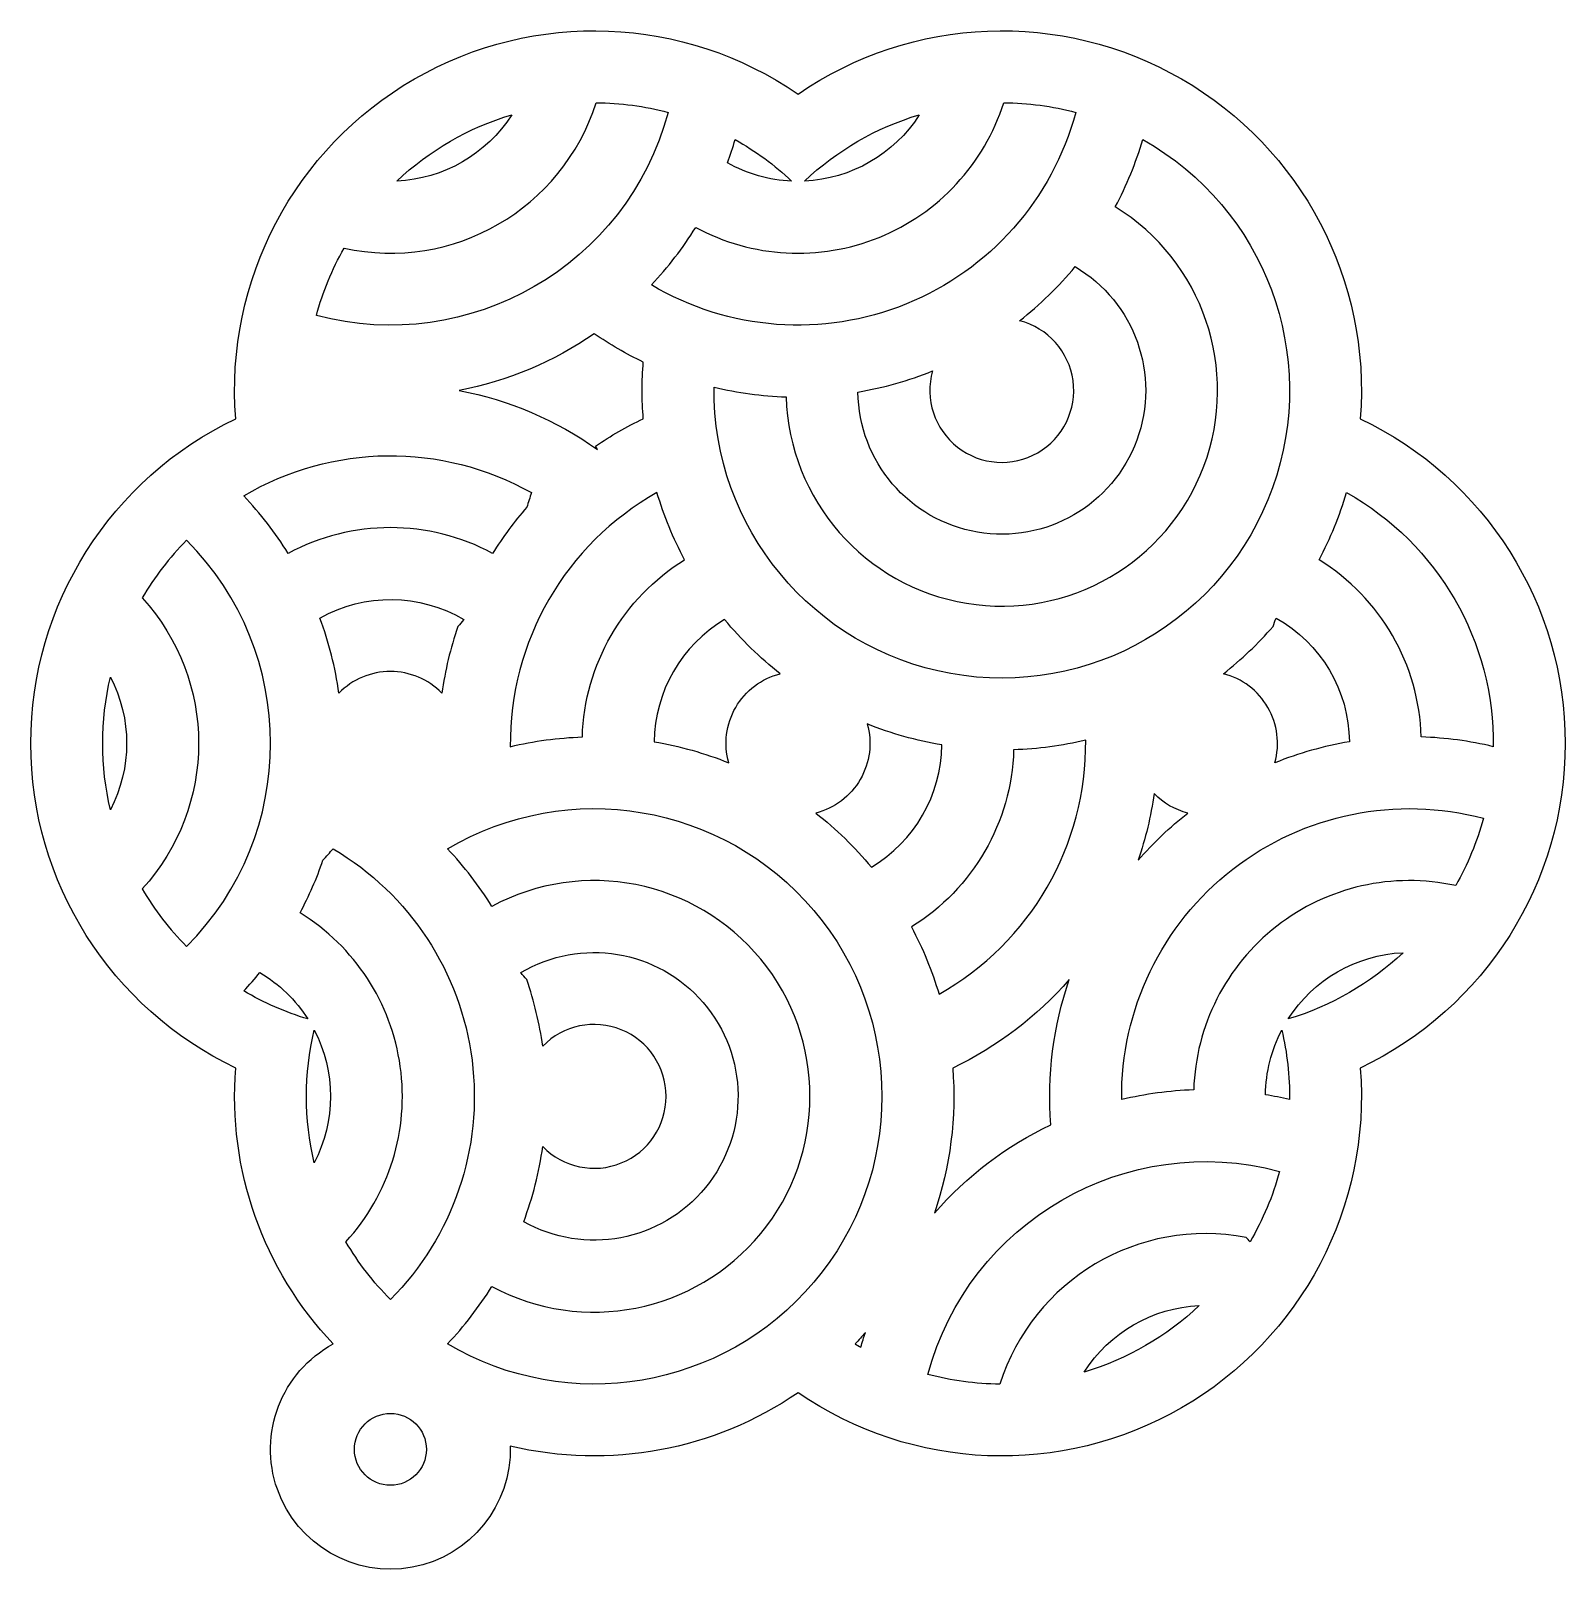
# Model space of a CAD drawing. Header units: millimetres. Extents: x -24.2 to 7.8, y -21.9 to 10.1.
import ezdxf

# ---------------------------------------------------------------- set-up
doc = ezdxf.new("R2010")
doc.units = ezdxf.units.MM
doc.layers.get('0').update_dxf_attribs({"linetype": 'CONTINUOUS'})

msp = doc.modelspace()

# ---------------------------------------------------------------- linework, layer by layer
for points in [[(-19.906, 2.048, -0.631174), (-8.179, 8.818, -0.631174), (3.547, 2.048, -0.631174), (3.547, -11.493, -0.631174), (-8.179, -18.263, -0.212643), (-14.18, -19.376, -1.788164), (-17.87, -17.246, -0.212643), (-19.906, -11.493, -0.631174)], [(-18.222, 4.202, -0.06347), (-17.645, 5.605, 0.387783), (-12.39, 8.639, -0.06347), (-10.887, 8.437, -0.413197)], [(-14.15, 8.387, -0.244418), (-16.547, 7.003, -0.116896)], [(-2.387, 8.437, -0.496139), (-11.238, 4.838, 0.050638), (-10.312, 6.037, 0.469903), (-3.89, 8.639, -0.06347)], [(-5.65, 8.387, -0.244418), (-8.047, 7.003, -0.116896)], [(-0.989, 7.869, -1.754993), (-9.929, 2.707, 0.050638), (-8.427, 2.504, 1.673691), (-1.564, 6.467, 0.050638)], [(-8.312, 7.003, -0.117575), (-9.65, 7.385, 0.016996), (-9.489, 7.869, -0.061099)], [(-2.4, 5.22, -1.709701), (-6.929, 2.605, 0.054048), (-5.374, 3.045, 2.456518), (-3.559, 4.092, 0.054048)], [(-15.243, 2.639, -0.105632), (-12.361, 1.409), (-12.4, 1.477, -0.038254), (-11.406, 2.048, -0.039448), (-11.406, 3.23, -0.039448), (-12.429, 3.82, -0.102805)], [(-13.739, 0.507, -0.010694), (-13.836, 0.202, 0.039922), (-14.547, -0.76, 0.25197), (-18.812, -0.76, 0.050638), (-19.738, 0.439, -0.267949)], [(-10.545, -0.894, -0.050638), (-11.12, 0.507, 0.274045), (-14.179, -4.791, -0.050638), (-12.677, -4.588, -0.25197)], [(3.261, 0.507, -0.274045), (6.32, -4.791, 0.050638), (4.818, -4.588, 0.25197), (2.686, -0.894, 0.050638)], [(-21.856, -1.689, -0.387783), (-21.856, -7.756, 0.06347), (-20.929, -8.958, 0.413197), (-20.929, -0.487, 0.06347)], [(-15.15, -2.141, -0.0063), (-15.273, -2.286, 0.047731), (-15.606, -3.675, 0.421383), (-17.753, -3.675, 0.054048), (-18.15, -2.108, -0.267949)], [(-8.55, -3.269, -0.054048), (-9.709, -2.141, 0.261911), (-11.179, -4.689, -0.054048), (-9.624, -5.128, -0.421383)], [(1.791, -2.108, -0.267949), (3.32, -4.689, 0.054048), (1.765, -5.128, 0.421383), (0.691, -3.269, 0.047731), (1.727, -2.286, -0.0063)], [(-22.518, -6.106, -0.116896), (-22.518, -3.339, -0.244418)], [(-7.809, -6.176, -0.054048), (-6.65, -7.303, 0.261911), (-5.18, -4.756, -0.054048), (-6.735, -4.317, -0.421383)], [(-5.814, -8.55, -0.050638), (-5.239, -9.952, 0.274045), (-2.18, -4.654, -0.050638), (-3.682, -4.857, -0.25197)], [(-0.05, -6.176, -0.137867), (-0.753, -5.77, -0.047731), (-1.086, -7.159, -0.047731)], [(-15.488, -6.922, -1.754993), (-15.488, -17.245, 0.050638), (-14.562, -16.046, 1.673691), (-14.562, -8.121, 0.050638)], [(6.113, -6.285, -0.06347), (5.536, -7.688, 0.469903), (0.073, -11.949, 0.050638), (-1.429, -12.152, -0.496139)], [(-16.679, -16.319, -0.06347), (-17.606, -15.117, 0.469903), (-18.564, -8.256, 0.039922), (-18.086, -7.159, -0.010694), (-17.871, -6.922, -0.489082)], [(-13.959, -9.503, -1.732051), (-13.9, -14.698, 0.054048), (-13.503, -13.131, 2.456518), (-13.503, -11.036, 0.047731), (-13.836, -9.647, -0.0063)], [(4.438, -9.087, -0.116896), (2.041, -10.47, -0.244418)], [(-18.4, -10.47, -0.061099), (-19.738, -9.884, 0.016996), (-19.4, -9.503, -0.117575)], [(-5.336, -14.521, -0.102805), (-2.906, -12.674, -0.102805), (-2.523, -9.647, -0.102805), (-4.953, -11.493, -0.102805)], [(-18.268, -13.467, -0.116896), (-18.268, -10.7, -0.244418)], [(1.909, -10.7, -0.061099), (2.07, -12.152, 0.016996), (1.571, -12.05, -0.117575)], [(1.247, -15.117, -0.00689), (1.165, -15.025, 0.379878), (-3.969, -18.084, -0.06347), (-5.472, -17.882, -0.413197), (1.863, -13.647, -0.066746)], [(0.188, -16.448, -0.116896), (-2.209, -17.832, -0.244418)], [(-6.773, -17.008, -0.010694), (-6.988, -17.245, 0.005679), (-6.87, -17.314, -0.010694)]]:
    msp.add_lwpolyline(points, format="xyb", close=True)
msp.add_circle((-16.679, -19.445), 0.75)

doc.saveas('drawing.dxf')
